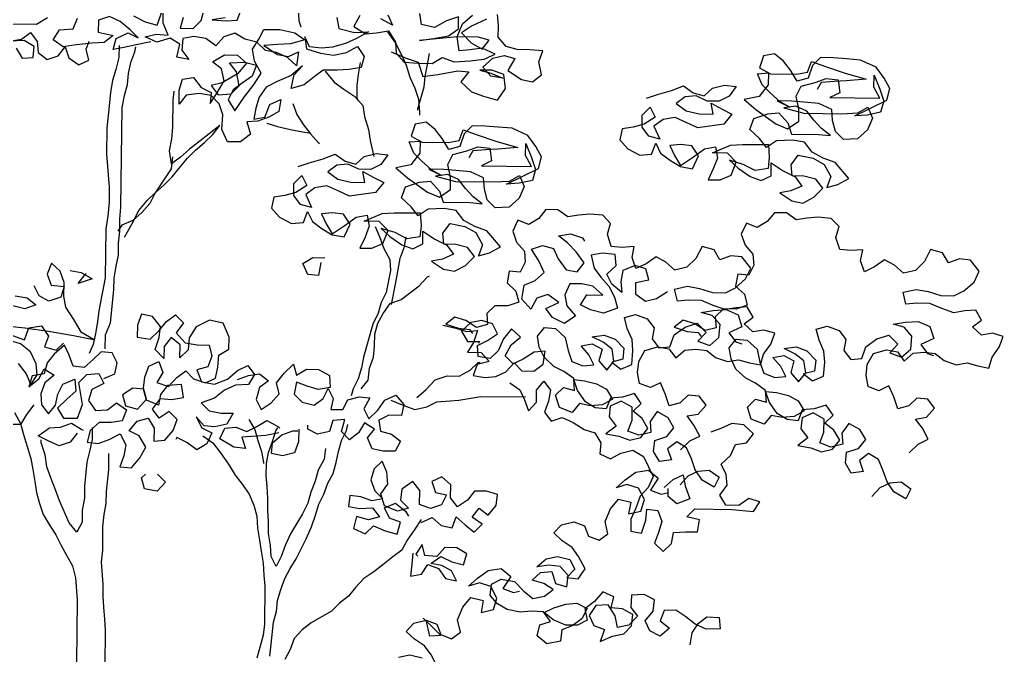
# Model space of a CAD drawing. Header units: millimetres. Extents: x 233857 to 235003, y 252930 to 253232.
# Drawn here: x 234419 to 234439.31, y 253014.51 to 253027.63 of the extents above; entities that cross this region are included whole.
import ezdxf

# ---------------------------------------------------------------- set-up
doc = ezdxf.new("R2010")
doc.units = ezdxf.units.MM
doc.layers.add('1DIVERS', color=7, linetype='CONTINUOUS')

msp = doc.modelspace()

# ---------------------------------------------------------------- linework, layer by layer
at = {"layer": '1DIVERS', "color": 104}
for points in [[(234423.242, 253027.663), (234422.973, 253027.626), (234423.261, 253027.601), (234423.488, 253027.619), (234423.659, 253028.07)], [(234424.748, 253027.871), (234424.765, 253027.603), (234424.805, 253027.479)], [(234419.576, 253027.668), (234419.347, 253027.527), (234418.833, 253027.534)], [(234421.711, 253027.168), (234421.402, 253027.11), (234421.154, 253027.051), (234420.927, 253027.013), (234420.991, 253027.239), (234421.24, 253027.359), (234421.445, 253027.254), (234421.282, 253027.42), (234421.078, 253027.588), (234420.853, 253027.693), (234420.625, 253027.614), (234420.622, 253027.367), (234420.93, 253027.301), (234420.743, 253027.159), (234420.496, 253027.142), (234420.166, 253027.105), (234419.898, 253027.067), (234419.694, 253027.214), (234419.82, 253027.418), (234420.108, 253027.435), (234420.193, 253027.661)], [(234421.347, 253027.708), (234421.593, 253027.581), (234421.839, 253027.516), (234421.946, 253027.824)], [(234425.548, 253027.675), (234425.587, 253027.448), (234425.915, 253027.362), (234426.204, 253027.379), (234425.955, 253027.238), (234425.727, 253027.138), (234425.458, 253027.059), (234425.232, 253027.041), (234424.985, 253027.065), (234424.884, 253027.272), (234424.922, 253027.024), (234425.21, 253026.938), (234425.477, 253026.894), (234425.745, 253026.952), (234425.973, 253027.073), (234426.115, 253026.865), (234426.05, 253026.639), (234425.803, 253026.601), (234425.555, 253026.584), (234425.267, 253026.587), (234425.08, 253026.446), (234424.872, 253026.283), (234424.603, 253026.204), (234424.669, 253026.492), (234424.836, 253026.675), (234424.606, 253026.472), (234424.317, 253026.352), (234424.089, 253026.232), (234423.942, 253026.027), (234423.877, 253025.802), (234423.833, 253025.576), (234424.06, 253025.614), (234424.166, 253025.88), (234424.394, 253025.981), (234424.35, 253025.734), (234424.143, 253025.613), (234423.915, 253025.534), (234423.688, 253025.516), (234423.767, 253025.268), (234423.559, 253025.106), (234423.292, 253025.109), (234423.171, 253025.358), (234423.196, 253025.666), (234423.116, 253025.894), (234422.954, 253026.061), (234422.707, 253026.105), (234422.439, 253026.067), (234422.292, 253025.884), (234422.296, 253026.172), (234422.361, 253026.398), (234422.588, 253026.436), (234422.75, 253026.228), (234422.954, 253026.122), (234422.931, 253025.896), (234423.078, 253026.121), (234423.225, 253026.366), (234423.167, 253026.614), (234422.983, 253026.76), (234423.232, 253026.901), (234423.5, 253026.898), (234423.683, 253026.731), (234423.495, 253026.507), (234423.184, 253026.325), (234422.956, 253026.266), (234423.098, 253026.079), (234423.366, 253026.097), (234423.533, 253026.259), (234423.475, 253026.548), (234423.333, 253026.735), (234423.642, 253026.752), (234423.888, 253026.687), (234423.803, 253026.462), (234423.595, 253026.32), (234423.408, 253026.178), (234423.303, 253025.974), (234423.444, 253025.745), (234423.633, 253026.031), (234423.842, 253026.296), (234423.989, 253026.521), (234423.848, 253026.77), (234423.81, 253027.018), (234423.936, 253027.222), (234424.042, 253027.427), (234424.371, 253027.423), (234424.679, 253027.357), (234424.884, 253027.21), (234424.594, 253027.131), (234424.326, 253027.114), (234424.038, 253027.097), (234424.324, 253026.908), (234424.55, 253026.864), (234424.757, 253026.965), (234424.712, 253026.677), (234424.529, 253026.844), (234424.304, 253026.95), (234424.078, 253026.994), (234423.894, 253027.161), (234423.648, 253027.226), (234423.444, 253027.352), (234423.216, 253027.272), (234423.049, 253027.089), (234422.845, 253027.236), (234422.598, 253027.28), (234422.371, 253027.242), (234422.348, 253026.995), (234422.489, 253026.808), (234422.243, 253026.852), (234422.308, 253027.119), (234422.104, 253027.245), (234421.835, 253027.166), (234421.589, 253027.272), (234421.816, 253027.331), (234422.063, 253027.307), (234421.963, 253027.556), (234421.966, 253027.803)], [(234422.377, 253027.674), (234422.312, 253027.449), (234422.58, 253027.445), (234422.747, 253027.608), (234422.811, 253027.834)], [(234426.023, 253027.711), (234425.896, 253027.486), (234426.141, 253027.338), (234426.368, 253027.356), (234426.616, 253027.394), (234426.757, 253027.166), (234426.775, 253026.939), (234426.937, 253026.752), (234427.225, 253026.727), (234427.514, 253026.724), (234427.721, 253026.845), (234427.967, 253026.759), (234428.297, 253026.776), (234428.586, 253026.813), (234428.813, 253026.913), (234428.547, 253027.04), (234428.3, 253027.002), (234428.073, 253026.984), (234428.035, 253027.273), (234428.142, 253027.54), (234428.35, 253027.722)], [(234426.599, 253027.724), (234426.7, 253027.517), (234426.454, 253027.643)], [(234426.672, 253026.961), (234426.979, 253026.834), (234427.226, 253026.748), (234427.325, 253026.458), (234427.634, 253026.496), (234428.047, 253026.573), (234428.273, 253026.549), (234428.106, 253026.346), (234428.33, 253026.137), (234428.576, 253026.051), (234428.863, 253025.965), (234429.031, 253026.21), (234428.994, 253026.499), (234428.748, 253026.585), (234428.5, 253026.588), (234428.726, 253026.523), (234428.972, 253026.417), (234428.725, 253026.461), (234428.563, 253026.649), (234428.771, 253026.832), (234428.999, 253026.89), (234429.224, 253026.826), (234429.077, 253026.581), (234429.363, 253026.392), (234429.589, 253026.347), (234429.776, 253026.489), (234429.718, 253026.758), (234429.803, 253026.983), (234429.535, 253027.007), (234429.268, 253027.011), (234429.042, 253027.075), (234428.88, 253027.263), (234428.883, 253027.51), (234428.865, 253027.737)], [(234428.637, 253027.636), (234428.327, 253027.496), (234428.119, 253027.355), (234428.322, 253027.146), (234428.547, 253027.02), (234428.694, 253027.203), (234428.468, 253027.268), (234428.035, 253027.273), (234427.252, 253027.201), (234427.541, 253027.238), (234427.85, 253027.296), (234428.058, 253027.438), (234428.061, 253027.685), (234427.813, 253027.606), (234427.564, 253027.465), (234427.297, 253027.53), (234427.259, 253027.757)], [(234418.929, 253027.038), (234419.05, 253026.831), (234419.277, 253026.848), (234419.301, 253027.075), (234419.096, 253027.201), (234418.787, 253027.184), (234419.035, 253027.222), (234419.222, 253027.364), (234419.364, 253027.177), (234419.381, 253026.95), (234419.565, 253026.804), (234419.792, 253026.883), (234419.939, 253027.067), (234420.018, 253026.839), (234420.222, 253026.692), (234420.43, 253026.793), (234420.371, 253027.02), (234420.435, 253027.184)], [(234426.595, 253027.374), (234426.757, 253027.145), (234426.878, 253026.917), (234426.978, 253026.689), (234427.057, 253026.441), (234427.157, 253026.213), (234427.237, 253025.986), (234427.254, 253025.718), (234427.253, 253025.656)], [(234421.051, 253027.094), (234421.048, 253026.847), (234420.983, 253026.6), (234420.919, 253026.375), (234420.874, 253026.128), (234420.85, 253025.84), (234420.803, 253025.387), (234420.796, 253024.852), (234420.85, 253024.172), (234420.846, 253023.863), (234420.822, 253023.575), (234420.777, 253023.308), (234420.764, 253022.299), (234420.632, 253021.621), (234420.609, 253021.394), (234420.564, 253021.148), (234420.52, 253020.922), (234420.436, 253020.738)], [(234420.766, 253020.836), (234420.77, 253021.125), (234420.876, 253021.37), (234420.946, 253022.049), (234420.95, 253022.296), (234420.994, 253022.543), (234421.038, 253022.769), (234421.041, 253023.016), (234421.065, 253023.263), (234421.068, 253023.51), (234421.092, 253023.757), (234421.118, 253025.816), (234421.162, 253026.063), (234421.227, 253026.288), (234421.25, 253026.515), (234421.294, 253026.741), (234421.379, 253026.966), (234421.401, 253027.069)], [(234427.454, 253026.931), (234427.41, 253026.705), (234427.366, 253026.458), (234427.343, 253026.232), (234427.213, 253025.78), (234427.213, 253025.76)], [(234431.938, 253026.006), (234432.166, 253026.086), (234432.455, 253026.164), (234432.703, 253026.264), (234432.907, 253026.117), (234433.133, 253026.053), (234433.3, 253026.215), (234433.548, 253026.274), (234433.795, 253026.25), (234433.648, 253026.046), (234433.441, 253025.946), (234433.194, 253025.949), (234432.968, 253026.055), (234432.742, 253026.037), (234432.554, 253025.895), (234432.759, 253025.749), (234433.025, 253025.683), (234433.314, 253025.68), (234433.275, 253025.907), (234433.5, 253025.78), (234433.705, 253025.675), (234433.538, 253025.471), (234433.001, 253025.395), (234432.776, 253025.501), (234432.53, 253025.607), (234432.283, 253025.569), (234432.095, 253025.427), (234432.216, 253025.158), (234431.99, 253025.223), (234431.848, 253025.41), (234431.851, 253025.657), (234432.018, 253025.82), (234432.118, 253025.613), (234431.89, 253025.471), (234431.663, 253025.412), (234431.436, 253025.374), (234431.392, 253025.148), (234431.554, 253024.961), (234431.8, 253024.834), (234432.047, 253024.851), (234432.132, 253025.077), (234432.233, 253024.87), (234432.437, 253024.723), (234432.641, 253024.597), (234432.888, 253024.552), (234433.015, 253024.819), (234432.873, 253025.026), (234432.647, 253025.05), (234432.42, 253025.032), (234432.52, 253024.825), (234432.641, 253024.617), (234432.911, 253024.799), (234433.14, 253024.961), (234433.367, 253025), (234433.405, 253024.772), (234433.32, 253024.547), (234433.214, 253024.322), (234433.461, 253024.319), (234433.689, 253024.419), (234433.795, 253024.685), (234433.612, 253024.873), (234433.304, 253024.877), (234433.676, 253025.037), (234433.924, 253025.054), (234434.459, 253025.048), (234434.476, 253024.78), (234434.453, 253024.553), (234434.185, 253024.516), (234433.939, 253024.642), (234433.652, 253024.728), (234433.835, 253024.561), (234434.08, 253024.393), (234434.306, 253024.308), (234434.513, 253024.408), (234434.516, 253024.676), (234434.761, 253024.508), (234435.007, 253024.382), (234435.149, 253024.194), (234434.921, 253024.094), (234434.694, 253024.056), (234434.939, 253023.888), (234435.165, 253023.844), (234435.393, 253023.965), (234435.58, 253024.148), (234435.439, 253024.335), (234435.192, 253024.4), (234434.945, 253024.403), (234434.927, 253024.63), (234435.074, 253024.834), (234435.382, 253024.768), (234435.607, 253024.642), (234435.748, 253024.393), (234435.663, 253024.167), (234435.89, 253024.226), (234436.118, 253024.347), (234435.834, 253024.68), (234435.588, 253024.766), (234435.363, 253024.892), (234435.201, 253025.1), (234434.955, 253025.144), (234434.625, 253025.128), (234434.417, 253024.986), (234434.275, 253025.173), (234434.072, 253025.361), (234434.157, 253025.587), (234434.447, 253025.686), (234434.673, 253025.704), (234434.856, 253025.496), (234434.936, 253025.268), (234435.492, 253025.261), (234435.738, 253025.237), (234435.555, 253025.384), (234435.392, 253025.551), (234435.25, 253025.738), (234435.025, 253025.844), (234434.778, 253025.806), (234435.188, 253025.697), (234435.971, 253025.687), (234436.3, 253025.704), (234436.508, 253025.825), (234436.608, 253025.597), (234436.502, 253025.351), (234436.294, 253025.169), (234436.005, 253025.152), (234435.842, 253025.318), (234435.783, 253025.546), (234435.766, 253025.772), (234435.5, 253025.899), (234435.191, 253025.924), (234434.944, 253025.948), (234434.635, 253025.951), (234434.901, 253025.825), (234434.697, 253025.93), (234434.493, 253026.118), (234434.331, 253026.285), (234434.23, 253026.513), (234434.457, 253026.53), (234434.454, 253026.283), (234434.266, 253026.039), (234433.956, 253025.981), (234434.2, 253025.772), (234434.609, 253025.478), (234434.854, 253025.372), (234435.083, 253025.534), (234435.086, 253025.781), (234435.028, 253026.05), (234435.133, 253026.254), (234435.423, 253026.333), (234435.65, 253026.412), (234435.897, 253026.389), (234435.935, 253026.12), (234435.728, 253026.02), (234436.757, 253026.007), (234436.637, 253026.235), (234436.64, 253026.482), (234436.76, 253026.192), (234436.839, 253025.944), (234436.774, 253025.719), (234436.506, 253025.66), (234436.238, 253025.643), (234436.901, 253025.964), (234436.966, 253026.21), (234436.845, 253026.418), (234436.683, 253026.646), (234436.355, 253026.795), (234436.067, 253026.819), (234435.8, 253026.843), (234435.532, 253026.846), (234435.365, 253026.684), (234435.28, 253026.417), (234435.052, 253026.358), (234434.911, 253026.586), (234434.769, 253026.774), (234434.586, 253026.92), (234434.359, 253026.882), (234434.273, 253026.636), (234434.498, 253026.509), (234435.034, 253026.503), (234435.261, 253026.541), (234435.346, 253026.766), (234435.633, 253026.66), (234436.022, 253026.531), (234436.474, 253026.402), (234436.062, 253026.366), (234435.814, 253026.349), (234435.546, 253026.331), (234435.462, 253026.188)], [(234426.031, 253026.743), (234425.987, 253026.496), (234425.963, 253026.27), (234425.96, 253026.023), (234425.98, 253025.961)], [(234425.308, 253026.566), (234425.49, 253026.337), (234425.694, 253026.191), (234425.919, 253026.044), (234426.082, 253025.856), (234426.12, 253025.629), (234426.199, 253025.361), (234426.237, 253025.133), (234426.315, 253024.803)], [(234421.166, 253023.138), (234421.314, 253023.404), (234421.461, 253023.69), (234421.629, 253023.894), (234421.796, 253024.057), (234421.983, 253024.219), (234422.15, 253024.382), (234422.296, 253024.565), (234422.464, 253024.769), (234422.63, 253024.932), (234422.818, 253025.094), (234422.985, 253025.257), (234423.131, 253025.44), (234422.507, 253024.954), (234422.32, 253024.792), (234422.133, 253024.65), (234422.095, 253024.918), (234422.139, 253025.165), (234422.163, 253025.411), (234422.17, 253025.967), (234422.193, 253026.153)], [(234424.64, 253025.895), (234424.72, 253025.668), (234424.861, 253025.46), (234425.003, 253025.273), (234425.166, 253025.085), (234425.186, 253025.064)], [(234424.1, 253025.49), (234424.326, 253025.425), (234424.592, 253025.36), (234424.839, 253025.316), (234424.983, 253025.293)], [(234424.748, 253024.596), (234424.975, 253024.676), (234425.264, 253024.754), (234425.513, 253024.854), (234425.717, 253024.708), (234425.943, 253024.643), (234426.109, 253024.806), (234426.357, 253024.864), (234426.604, 253024.841), (234426.457, 253024.636), (234426.25, 253024.536), (234426.003, 253024.539), (234425.778, 253024.645), (234425.551, 253024.627), (234425.364, 253024.485), (234425.568, 253024.339), (234425.835, 253024.274), (234426.123, 253024.27), (234426.085, 253024.497), (234426.31, 253024.371), (234426.515, 253024.265), (234426.347, 253024.061), (234425.811, 253023.986), (234425.586, 253024.091), (234425.34, 253024.197), (234425.092, 253024.159), (234424.905, 253024.018), (234425.025, 253023.748), (234424.799, 253023.813), (234424.658, 253024), (234424.661, 253024.247), (234424.828, 253024.41), (234424.928, 253024.203), (234424.7, 253024.061), (234424.472, 253024.002), (234424.245, 253023.964), (234424.201, 253023.738), (234424.364, 253023.551), (234424.609, 253023.424), (234424.857, 253023.442), (234424.942, 253023.667), (234425.042, 253023.46), (234425.246, 253023.313), (234425.451, 253023.187), (234425.697, 253023.143), (234425.824, 253023.409), (234425.683, 253023.616), (234425.456, 253023.64), (234425.23, 253023.622), (234425.33, 253023.415), (234425.451, 253023.207), (234425.721, 253023.389), (234425.949, 253023.551), (234426.177, 253023.59), (234426.215, 253023.363), (234426.13, 253023.137), (234426.024, 253022.912), (234426.271, 253022.909), (234426.499, 253023.009), (234426.605, 253023.275), (234426.422, 253023.463), (234426.113, 253023.467), (234426.486, 253023.627), (234426.733, 253023.644), (234427.269, 253023.638), (234427.286, 253023.37), (234427.262, 253023.143), (234426.994, 253023.106), (234426.749, 253023.232), (234426.461, 253023.318), (234426.645, 253023.151), (234426.89, 253022.983), (234427.115, 253022.898), (234427.322, 253022.998), (234427.326, 253023.266), (234427.571, 253023.098), (234427.816, 253022.972), (234427.958, 253022.785), (234427.73, 253022.684), (234427.503, 253022.646), (234427.748, 253022.478), (234427.974, 253022.434), (234428.202, 253022.555), (234428.39, 253022.738), (234428.248, 253022.925), (234428.002, 253022.99), (234427.755, 253022.993), (234427.737, 253023.22), (234427.884, 253023.424), (234428.192, 253023.358), (234428.417, 253023.232), (234428.558, 253022.983), (234428.473, 253022.757), (234428.7, 253022.816), (234428.928, 253022.937), (234428.644, 253023.27), (234428.398, 253023.356), (234428.173, 253023.482), (234428.011, 253023.69), (234427.764, 253023.734), (234427.434, 253023.718), (234427.227, 253023.576), (234427.085, 253023.764), (234426.881, 253023.951), (234426.967, 253024.177), (234427.256, 253024.276), (234427.483, 253024.294), (234427.666, 253024.086), (234427.745, 253023.858), (234428.301, 253023.851), (234428.548, 253023.827), (234428.364, 253023.974), (234428.202, 253024.141), (234428.06, 253024.328), (234427.835, 253024.434), (234427.587, 253024.396), (234427.998, 253024.287), (234428.78, 253024.278), (234429.11, 253024.294), (234429.317, 253024.415), (234429.418, 253024.187), (234429.311, 253023.941), (234429.103, 253023.759), (234428.815, 253023.742), (234428.652, 253023.908), (234428.593, 253024.136), (234428.575, 253024.363), (234428.309, 253024.489), (234428.001, 253024.514), (234427.754, 253024.538), (234427.445, 253024.542), (234427.711, 253024.415), (234427.506, 253024.52), (234427.303, 253024.708), (234427.14, 253024.875), (234427.04, 253025.103), (234427.267, 253025.12), (234427.264, 253024.873), (234427.075, 253024.629), (234426.766, 253024.571), (234427.01, 253024.362), (234427.418, 253024.068), (234427.664, 253023.962), (234427.893, 253024.124), (234427.896, 253024.371), (234427.837, 253024.64), (234427.943, 253024.844), (234428.232, 253024.923), (234428.46, 253025.002), (234428.707, 253024.979), (234428.744, 253024.711), (234428.537, 253024.61), (234429.567, 253024.597), (234429.446, 253024.825), (234429.449, 253025.072), (234429.569, 253024.783), (234429.648, 253024.534), (234429.584, 253024.309), (234429.315, 253024.25), (234429.047, 253024.233), (234429.71, 253024.554), (234429.775, 253024.8), (234429.654, 253025.008), (234429.493, 253025.237), (234429.165, 253025.385), (234428.877, 253025.409), (234428.609, 253025.433), (234428.342, 253025.436), (234428.175, 253025.274), (234428.089, 253025.007), (234427.862, 253024.948), (234427.721, 253025.177), (234427.579, 253025.364), (234427.395, 253025.51), (234427.168, 253025.472), (234427.083, 253025.226), (234427.308, 253025.099), (234427.843, 253025.093), (234428.07, 253025.131), (234428.155, 253025.356), (234428.442, 253025.25), (234428.832, 253025.121), (234429.283, 253024.992), (234428.871, 253024.956), (234428.624, 253024.939), (234428.356, 253024.921), (234428.272, 253024.778)], [(234422.155, 253024.794), (234422.131, 253024.547), (234421.796, 253024.057), (234421.69, 253023.832), (234421.523, 253023.648), (234421.335, 253023.486), (234421.108, 253023.386), (234421.024, 253023.263)], [(234432.644, 253018.75), (234432.832, 253018.933), (234433.039, 253019.034), (234432.918, 253019.262), (234432.777, 253019.449), (234433.004, 253019.487), (234433.171, 253019.671), (234433.029, 253019.858), (234432.803, 253019.881), (234432.636, 253019.719), (234432.408, 253019.66), (234432.329, 253019.908), (234432.229, 253020.136), (234432.022, 253020.035), (234431.796, 253020.12), (234431.758, 253020.347), (234431.782, 253020.574), (234431.908, 253020.799), (234432.177, 253020.878), (234432.403, 253020.834), (234432.544, 253020.646), (234432.732, 253020.809), (234432.959, 253020.827), (234433.185, 253020.803), (234433.368, 253020.657), (234433.614, 253020.571), (234433.842, 253020.61), (234434.067, 253020.545), (234434.293, 253020.501), (234434.358, 253020.727), (234434.505, 253020.931), (234434.59, 253021.156), (234434.364, 253021.221), (234434.137, 253021.182), (234433.954, 253021.35), (234434.141, 253021.491), (234434.02, 253021.699), (234433.793, 253021.681), (234433.566, 253021.643), (234433.32, 253021.728), (234433.074, 253021.834), (234432.807, 253021.838), (234432.58, 253021.82), (234432.521, 253022.068), (234432.79, 253022.126), (234433.036, 253022.082), (234433.303, 253021.996), (234433.571, 253021.993), (234433.778, 253022.093), (234433.986, 253022.276), (234434.092, 253022.501), (234433.909, 253022.73), (234433.683, 253022.753), (234433.456, 253022.674), (234433.335, 253022.881), (234433.088, 253022.946), (234432.962, 253022.701), (234432.774, 253022.518), (234432.526, 253022.459), (234432.343, 253022.626), (234432.138, 253022.732), (234431.931, 253022.59), (234431.723, 253022.49), (234431.644, 253022.717), (234431.688, 253022.943), (234431.441, 253022.926), (234431.214, 253022.949), (234431.135, 253023.198), (234431.2, 253023.423), (234431.037, 253023.59), (234430.77, 253023.614), (234430.543, 253023.596), (234430.316, 253023.558), (234430.112, 253023.705), (234429.865, 253023.708), (234429.718, 253023.524), (234429.511, 253023.403), (234429.285, 253023.489), (234429.179, 253023.263), (234429.259, 253023.036), (234429.421, 253022.848), (234429.439, 253022.622), (234429.333, 253022.417), (234429.107, 253022.44), (234429.063, 253022.194), (234429.246, 253022.027), (234429.305, 253021.8), (234429.077, 253021.72), (234428.81, 253021.723), (234428.643, 253021.561), (234428.661, 253021.334), (234428.433, 253021.275), (234428.209, 253021.422), (234427.983, 253021.487), (234427.796, 253021.345), (234428.062, 253021.259), (234428.289, 253021.236), (234428.349, 253021.153)], [(234437.361, 253018.687), (234437.549, 253018.87), (234437.756, 253018.97), (234437.635, 253019.198), (234437.494, 253019.385), (234437.721, 253019.424), (234437.888, 253019.607), (234437.746, 253019.794), (234437.52, 253019.817), (234437.353, 253019.655), (234437.126, 253019.596), (234437.046, 253019.844), (234436.946, 253020.072), (234436.739, 253019.971), (234436.514, 253020.057), (234436.475, 253020.284), (234436.499, 253020.51), (234436.625, 253020.735), (234436.894, 253020.814), (234437.12, 253020.77), (234437.262, 253020.583), (234437.449, 253020.745), (234437.676, 253020.763), (234437.902, 253020.739), (234438.086, 253020.593), (234438.332, 253020.507), (234438.559, 253020.546), (234438.784, 253020.481), (234439.01, 253020.437), (234439.075, 253020.663), (234439.222, 253020.867), (234439.307, 253021.092), (234439.081, 253021.157), (234438.854, 253021.119), (234438.671, 253021.286), (234438.858, 253021.427), (234438.737, 253021.635), (234438.51, 253021.617), (234438.283, 253021.579), (234438.037, 253021.664), (234437.791, 253021.77), (234437.524, 253021.774), (234437.297, 253021.756), (234437.238, 253022.004), (234437.507, 253022.062), (234437.753, 253022.018), (234438.02, 253021.932), (234438.288, 253021.929), (234438.495, 253022.029), (234438.703, 253022.212), (234438.809, 253022.437), (234438.627, 253022.666), (234438.4, 253022.69), (234438.173, 253022.61), (234438.052, 253022.818), (234437.805, 253022.882), (234437.679, 253022.637), (234437.491, 253022.454), (234437.243, 253022.395), (234437.06, 253022.562), (234436.855, 253022.668), (234436.648, 253022.526), (234436.44, 253022.426), (234436.361, 253022.654), (234436.405, 253022.88), (234436.158, 253022.862), (234435.931, 253022.885), (234435.852, 253023.134), (234435.917, 253023.359), (234435.754, 253023.526), (234435.487, 253023.55), (234435.26, 253023.532), (234435.033, 253023.494), (234434.829, 253023.641), (234434.582, 253023.644), (234434.435, 253023.46), (234434.228, 253023.34), (234434.002, 253023.425), (234433.896, 253023.2), (234433.976, 253022.972), (234434.138, 253022.785), (234434.156, 253022.558), (234434.05, 253022.353), (234433.824, 253022.377), (234433.78, 253022.13), (234433.963, 253021.963), (234434.022, 253021.736), (234433.795, 253021.656), (234433.527, 253021.66), (234433.36, 253021.497), (234433.378, 253021.27), (234433.15, 253021.211), (234432.926, 253021.358), (234432.7, 253021.423), (234432.513, 253021.281), (234432.78, 253021.195), (234433.006, 253021.172), (234433.067, 253021.089)], [(234426.338, 253023.361), (234426.438, 253023.133), (234426.518, 253022.906), (234426.639, 253022.678), (234426.656, 253022.451), (234426.568, 253021.999), (234426.463, 253021.794), (234426.398, 253021.568), (234426.292, 253021.343), (234426.098, 253020.666), (234426.054, 253020.44), (234425.99, 253020.214), (234425.884, 253020.01), (234425.841, 253019.866)], [(234432.376, 253022.008), (234432.148, 253021.867), (234431.921, 253021.808), (234431.717, 253021.954), (234431.72, 253022.202), (234431.988, 253022.26), (234431.929, 253022.487), (234431.704, 253022.552), (234431.455, 253022.452), (234431.411, 253022.226), (234431.429, 253021.999), (234431.225, 253022.167), (234431.125, 253022.374), (234431.312, 253022.557), (234431.295, 253022.784), (234431.027, 253022.808), (234430.8, 253022.769), (234430.858, 253022.501), (234431, 253022.314), (234431.163, 253022.126), (234431.283, 253021.898), (234431.342, 253021.671), (234431.053, 253021.572), (234430.786, 253021.637), (234430.581, 253021.742), (234430.707, 253021.947), (234431.037, 253021.942), (234430.833, 253022.13), (234430.607, 253022.174), (234430.36, 253022.178), (234430.254, 253021.952), (234430.293, 253021.725), (234430.475, 253021.517), (234430.247, 253021.355), (234430.001, 253021.482), (234429.859, 253021.669), (234430.129, 253021.789), (234429.904, 253021.957), (234429.677, 253021.877), (234429.55, 253021.652), (234429.368, 253021.861), (234429.412, 253022.148), (234429.64, 253022.248), (234429.828, 253022.411), (234429.727, 253022.639), (234429.566, 253022.888), (234429.793, 253022.967), (234430.019, 253022.903), (234430.12, 253022.695), (234430.281, 253022.467), (234430.507, 253022.423), (234430.654, 253022.606), (234430.492, 253022.835), (234430.309, 253023.023), (234430.125, 253023.169), (234430.373, 253023.207), (234430.619, 253023.122), (234430.66, 253023.059)], [(234426.974, 253023.147), (234426.93, 253022.921), (234426.845, 253022.696), (234426.756, 253022.202), (234426.668, 253021.75)], [(234417.704, 253021.369), (234418.24, 253021.363), (234418.651, 253021.316), (234419.104, 253021.269), (234419.597, 253021.201), (234420.111, 253021.112), (234420.522, 253021.025), (234420.276, 253021.172), (234420.115, 253021.442), (234419.953, 253021.691), (234419.915, 253021.918), (234419.919, 253022.206), (234419.839, 253022.434), (234419.656, 253022.601), (234419.571, 253022.376), (234419.65, 253022.148), (234419.918, 253022.124), (234419.853, 253021.898), (234419.605, 253021.819), (234419.4, 253021.925), (234419.3, 253022.132)], [(234425.217, 253022.613), (234425.172, 253022.346), (234424.946, 253022.369), (234424.846, 253022.597), (234425.053, 253022.718), (234425.3, 253022.715)], [(234420.045, 253022.452), (234420.271, 253022.408), (234420.496, 253022.281), (234420.207, 253022.182), (234420.353, 253022.366), (234420.374, 253022.386)], [(234426.049, 253020.008), (234426.195, 253020.191), (234426.219, 253020.438), (234426.304, 253020.663), (234426.328, 253020.89), (234426.331, 253021.137), (234426.396, 253021.363), (234426.501, 253021.567), (234426.648, 253021.771), (234426.875, 253021.851), (234427.25, 253022.134), (234427.417, 253022.318), (234427.458, 253022.338)], [(234418.906, 253021.931), (234419.153, 253021.886), (234419.336, 253021.74), (234419.109, 253021.661), (234418.862, 253021.725)], [(234432.635, 253018.03), (234432.802, 253018.213), (234433.009, 253018.313), (234433.236, 253018.331), (234433.44, 253018.184), (234433.335, 253017.98), (234433.089, 253018.127), (234432.948, 253018.335), (234432.868, 253018.562), (234432.768, 253018.79), (234432.564, 253018.916), (234432.377, 253018.774), (234432.456, 253018.547), (234432.209, 253018.509), (234432.088, 253018.716), (234432.111, 253018.943), (234432.359, 253019.022), (234432.506, 253019.205), (234432.385, 253019.413), (234432.16, 253019.539), (234432.013, 253019.335), (234432.031, 253019.108), (234431.783, 253019.05), (234431.557, 253019.135), (234431.643, 253019.36), (234431.646, 253019.628), (234431.421, 253019.754), (234431.193, 253019.654), (234431.17, 253019.428), (234431.312, 253019.241), (234431.104, 253019.079), (234431.371, 253019.034), (234431.596, 253018.949), (234431.824, 253019.008), (234431.97, 253019.191), (234431.849, 253019.399), (234431.666, 253019.545), (234431.832, 253019.708), (234431.691, 253019.916), (234431.443, 253019.837), (234431.195, 253019.819), (234431.11, 253019.594), (234430.884, 253019.617), (234430.68, 253019.743), (234430.518, 253019.972), (234430.438, 253020.199), (234430.664, 253020.176), (234430.911, 253020.111), (234431.115, 253020.005), (234431.236, 253019.798), (234431.029, 253019.677), (234430.781, 253019.66), (234430.555, 253019.704), (234430.409, 253019.52), (234430.143, 253019.626), (234430.063, 253019.875), (234430.23, 253020.037), (234430.456, 253019.973), (234430.438, 253020.22), (234430.234, 253020.367), (234430.03, 253020.472), (234429.826, 253020.66), (234429.726, 253020.867), (234429.687, 253021.094), (234429.834, 253021.278), (234430.06, 253021.255), (234430.264, 253021.067), (234430.322, 253020.798), (234430.402, 253020.571), (234430.627, 253020.485), (234430.854, 253020.503), (234430.753, 253020.71), (234430.591, 253020.898), (234430.818, 253020.936), (234431.023, 253020.83), (234430.958, 253020.584), (234431.12, 253020.397), (234431.267, 253020.58), (234431.229, 253020.828), (234431.045, 253020.974), (234430.82, 253021.08), (234431.068, 253021.118), (234431.293, 253021.033), (234431.476, 253020.845), (234431.453, 253020.619), (234431.225, 253020.56), (234431.409, 253020.414), (234431.637, 253020.514), (234431.661, 253020.802), (234431.643, 253021.029), (234431.543, 253021.256), (234431.484, 253021.484), (234431.711, 253021.543), (234431.957, 253021.457), (234432.099, 253021.27), (234432.055, 253021.044), (234432.197, 253020.857), (234432.424, 253020.875), (234432.509, 253021.121), (234432.738, 253021.283), (234432.986, 253021.362), (234433.169, 253021.174), (234433.002, 253020.991), (234433.248, 253020.905), (234433.435, 253021.068), (234433.459, 253021.335), (234433.297, 253021.523), (234433.071, 253021.587), (234433.319, 253021.625), (234433.587, 253021.643), (234433.833, 253021.536), (234433.912, 253021.288), (234433.643, 253021.168), (234433.784, 253020.981), (234433.907, 253020.938)], [(234420.738, 253020.219), (234420.966, 253020.319), (234421.01, 253020.545), (234420.91, 253020.752), (234420.683, 253020.776), (234420.516, 253020.613), (234420.329, 253020.451), (234420.103, 253020.474), (234420.023, 253020.702), (234419.923, 253020.909), (234419.715, 253020.726), (234419.568, 253020.543), (234419.504, 253020.317), (234419.256, 253020.279), (234419.191, 253020.053), (234419.399, 253020.215), (234419.505, 253020.42), (234419.709, 253020.294), (234419.522, 253020.131), (234419.437, 253019.906), (234419.454, 253019.679), (234419.596, 253019.492), (234419.743, 253019.675), (234419.787, 253019.901), (234419.892, 253020.106), (234420.141, 253020.206), (234420.158, 253019.958), (234419.971, 253019.796), (234419.783, 253019.613), (234419.904, 253019.406), (234420.192, 253019.402), (234420.299, 253019.689), (234420.222, 253020.143), (234420.389, 253020.306), (234420.636, 253020.323), (234420.737, 253020.116), (234420.488, 253019.995), (234420.423, 253019.77), (234420.565, 253019.562), (234420.812, 253019.579), (234420.999, 253019.721), (234421.204, 253019.575), (234421.118, 253019.349), (234420.891, 253019.311), (234420.644, 253019.314), (234420.457, 253019.151), (234420.392, 253018.905), (234420.618, 253018.882), (234420.846, 253018.961), (234421.074, 253019.082), (234421.194, 253018.854), (234421.15, 253018.628), (234421.065, 253018.402), (234421.312, 253018.379), (234421.479, 253018.582), (234421.606, 253018.807), (234421.465, 253019.036), (234421.26, 253019.141), (234421.427, 253019.345), (234421.655, 253019.404), (234421.775, 253019.197), (234421.772, 253018.929), (234421.999, 253018.947), (234422.166, 253019.15), (234422.251, 253019.376), (234422.089, 253019.543), (234421.881, 253019.401), (234421.739, 253019.588), (234421.907, 253019.813), (234422.133, 253019.789), (234422.381, 253019.827), (234422.343, 253020.096), (234422.054, 253020.079), (234421.908, 253019.895), (234421.864, 253019.669), (234421.618, 253019.775), (234421.559, 253020.003), (234421.333, 253020.026), (234421.125, 253019.884), (234421.184, 253019.657), (234421.43, 253019.592), (234421.618, 253019.796), (234421.559, 253020.023), (234421.583, 253020.249), (234421.668, 253020.475), (234421.875, 253020.575), (234421.955, 253020.348), (234421.829, 253020.143), (234422.075, 253020.058), (234422.242, 253020.241), (234422.429, 253020.383), (234422.592, 253020.216), (234422.838, 253020.131), (234423.045, 253020.231), (234423.089, 253020.457), (234423.113, 253020.704), (234423.32, 253020.825), (234423.323, 253021.072), (234423.203, 253021.362), (234422.916, 253021.427), (234422.646, 253021.286), (234422.499, 253021.062), (234422.476, 253020.815), (234422.309, 253020.652), (234422.312, 253020.92), (234422.129, 253021.066), (234421.982, 253020.883), (234421.979, 253020.636), (234421.796, 253020.823), (234421.881, 253021.069), (234421.905, 253021.296), (234421.743, 253021.504), (234421.517, 253021.548), (234421.432, 253021.322), (234421.428, 253021.075), (234421.696, 253021.031), (234421.883, 253021.214), (234422.03, 253021.397), (234422.217, 253021.539), (234422.38, 253021.372), (234422.233, 253021.168), (234422.416, 253020.96), (234422.662, 253020.915), (234422.909, 253020.912), (234422.968, 253020.685), (234422.883, 253020.46), (234422.656, 253020.401), (234422.756, 253020.152), (234423.023, 253020.108), (234423.292, 253020.207), (234423.5, 253020.39), (234423.707, 253020.49), (234423.849, 253020.303), (234423.723, 253020.099), (234423.455, 253020.082), (234423.227, 253019.981), (234423.019, 253019.819), (234422.75, 253019.72), (234422.913, 253019.553), (234423.159, 253019.509), (234423.406, 253019.506), (234423.28, 253019.281), (234423.032, 253019.222), (234422.806, 253019.245), (234422.643, 253019.433), (234422.764, 253019.205), (234422.969, 253019.099), (234422.863, 253018.874), (234422.655, 253018.753), (234422.451, 253018.9), (234422.247, 253019.005), (234422.226, 253018.964)], [(234427.734, 253021.325), (234428.001, 253021.26), (234428.226, 253021.195), (234428.453, 253021.213), (234428.368, 253020.967), (234428.242, 253020.763), (234428.53, 253020.759), (234428.692, 253020.572), (234428.444, 253020.513), (234428.359, 253020.287), (234428.606, 253020.243), (234428.832, 253020.261), (234429.04, 253020.361), (234429.207, 253020.544), (234429.369, 253020.378), (234429.617, 253020.375), (234429.804, 253020.516), (234429.848, 253020.784), (234429.621, 253020.766), (234429.393, 253020.624), (234429.186, 253020.524), (234429.023, 253020.691), (234429.15, 253020.916), (234429.337, 253021.078), (234429.154, 253021.245), (234428.986, 253021.042), (234428.88, 253020.796), (234428.714, 253020.633), (234428.467, 253020.677), (234428.449, 253020.904), (234428.656, 253021.005), (234428.864, 253021.146), (234428.764, 253021.353), (234428.538, 253021.418), (234428.311, 253021.38), (234428.123, 253021.197), (234428.244, 253020.989), (234428.492, 253020.986), (234428.47, 253020.945)], [(234436.595, 253017.788), (234436.762, 253017.971), (234436.969, 253018.071), (234437.196, 253018.089), (234437.4, 253017.942), (234437.294, 253017.738), (234437.049, 253017.885), (234436.908, 253018.093), (234436.828, 253018.32), (234436.728, 253018.548), (234436.524, 253018.674), (234436.336, 253018.532), (234436.416, 253018.305), (234436.168, 253018.267), (234436.047, 253018.474), (234436.071, 253018.701), (234436.319, 253018.78), (234436.466, 253018.963), (234436.345, 253019.171), (234436.12, 253019.297), (234435.973, 253019.093), (234435.991, 253018.866), (234435.743, 253018.808), (234435.517, 253018.893), (234435.602, 253019.118), (234435.606, 253019.386), (234435.381, 253019.512), (234435.153, 253019.412), (234435.13, 253019.186), (234435.271, 253018.999), (234435.063, 253018.837), (234435.331, 253018.792), (234435.556, 253018.707), (234435.783, 253018.766), (234435.93, 253018.949), (234435.809, 253019.157), (234435.625, 253019.303), (234435.792, 253019.466), (234435.651, 253019.674), (234435.403, 253019.595), (234435.155, 253019.577), (234435.07, 253019.352), (234434.844, 253019.375), (234434.639, 253019.501), (234434.477, 253019.73), (234434.398, 253019.957), (234434.624, 253019.934), (234434.871, 253019.869), (234435.075, 253019.763), (234435.196, 253019.556), (234434.989, 253019.435), (234434.741, 253019.418), (234434.515, 253019.462), (234434.369, 253019.278), (234434.102, 253019.384), (234434.023, 253019.633), (234434.19, 253019.795), (234434.416, 253019.731), (234434.398, 253019.978), (234434.194, 253020.125), (234433.989, 253020.23), (234433.786, 253020.418), (234433.686, 253020.625), (234433.647, 253020.852), (234433.794, 253021.036), (234434.02, 253021.013), (234434.224, 253020.825), (234434.282, 253020.556), (234434.361, 253020.329), (234434.587, 253020.243), (234434.814, 253020.261), (234434.713, 253020.468), (234434.551, 253020.656), (234434.778, 253020.694), (234434.983, 253020.588), (234434.918, 253020.342), (234435.08, 253020.155), (234435.227, 253020.338), (234435.188, 253020.586), (234435.005, 253020.732), (234434.78, 253020.838), (234435.027, 253020.876), (234435.253, 253020.791), (234435.436, 253020.603), (234435.412, 253020.377), (234435.185, 253020.318), (234435.369, 253020.172), (234435.596, 253020.272), (234435.621, 253020.56), (234435.603, 253020.787), (234435.503, 253021.014), (234435.444, 253021.242), (234435.671, 253021.301), (234435.917, 253021.215), (234436.059, 253021.028), (234436.015, 253020.802), (234436.157, 253020.615), (234436.384, 253020.633), (234436.469, 253020.879), (234436.698, 253021.04), (234436.946, 253021.12), (234437.129, 253020.932), (234436.962, 253020.749), (234437.208, 253020.663), (234437.395, 253020.826), (234437.419, 253021.093), (234437.257, 253021.281), (234437.031, 253021.345), (234437.279, 253021.383), (234437.547, 253021.4), (234437.792, 253021.294), (234437.872, 253021.046), (234437.602, 253020.926), (234437.744, 253020.739), (234437.867, 253020.696)], [(234418.854, 253021.108), (234419.101, 253021.022), (234419.186, 253021.268), (234419.454, 253021.306), (234419.596, 253021.098), (234419.511, 253020.873), (234419.757, 253020.808), (234419.903, 253020.95)], [(234418.971, 253020.53), (234419.133, 253020.322), (234419.233, 253020.094), (234419.359, 253020.298), (234419.341, 253020.525), (234419.221, 253020.773), (234419.017, 253020.941), (234418.791, 253021.005)], [(234427.2, 253019.828), (234427.387, 253019.991), (234427.575, 253020.194), (234427.823, 253020.274), (234428.071, 253020.27), (234428.299, 253020.391), (234428.465, 253020.554), (234428.507, 253020.553)], [(234423.498, 253020.205), (234423.725, 253020.284), (234423.952, 253020.322), (234424.136, 253020.176), (234423.949, 253020.034), (234423.884, 253019.788), (234423.984, 253019.581), (234424.192, 253019.722), (234424.359, 253019.905), (234424.3, 253020.133), (234424.467, 253020.337), (234424.655, 253020.52), (234424.714, 253020.292), (234424.921, 253020.413), (234425.168, 253020.41), (234425.393, 253020.284), (234425.411, 253020.036), (234425.163, 253019.998), (234424.937, 253020.063), (234424.712, 253020.148), (234424.668, 253019.902), (234424.83, 253019.735), (234425.077, 253019.67), (234425.264, 253019.812), (234425.369, 253020.016), (234425.47, 253019.809), (234425.426, 253019.583), (234425.673, 253019.58), (234425.778, 253019.785), (234426.006, 253019.843), (234426.232, 253019.82), (234426.105, 253019.595), (234426.206, 253019.388), (234426.394, 253019.571), (234426.54, 253019.775), (234426.768, 253019.875), (234426.93, 253019.688), (234426.886, 253019.462), (234426.619, 253019.465), (234426.412, 253019.365), (234426.45, 253019.138), (234426.676, 253019.073), (234426.859, 253018.926), (234426.754, 253018.722), (234426.506, 253018.725), (234426.28, 253018.769), (234426.18, 253018.997), (234426.327, 253019.18), (234426.122, 253019.306), (234425.996, 253019.102), (234425.809, 253018.96), (234425.646, 253019.127), (234425.711, 253019.373), (234425.464, 253019.356), (234425.399, 253019.13), (234425.152, 253019.072), (234424.947, 253019.177), (234424.948, 253019.26)], [(234429.119, 253020.134), (234429.323, 253019.987), (234429.424, 253019.78), (234429.503, 253019.552), (234429.67, 253019.735), (234429.673, 253019.983), (234429.82, 253020.166), (234429.962, 253019.979), (234429.918, 253019.753), (234429.832, 253019.527), (234429.974, 253019.34), (234430.202, 253019.42), (234430.427, 253019.314), (234430.652, 253019.167), (234430.877, 253019.102), (234430.998, 253018.895), (234430.975, 253018.669), (234431.2, 253018.563), (234431.408, 253018.684), (234431.655, 253018.742), (234431.88, 253018.616), (234432.081, 253018.202), (234431.975, 253017.976), (234431.808, 253017.793), (234431.723, 253017.547), (234431.617, 253017.322), (234431.614, 253017.075), (234431.84, 253017.031), (234431.926, 253017.297), (234431.949, 253017.524), (234432.175, 253017.5), (234432.255, 253017.273), (234432.19, 253017.047), (234432.105, 253016.821), (234432.288, 253016.654), (234432.455, 253016.817), (234432.499, 253017.043), (234432.746, 253017.06), (234432.993, 253017.057), (234433.038, 253017.304), (234432.771, 253017.369), (234432.938, 253017.532), (234433.7, 253017.522), (234434.152, 253017.475), (234434.278, 253017.679), (234434.052, 253017.744), (234433.845, 253017.603), (234433.577, 253017.606), (234433.456, 253017.813), (234433.603, 253018.018), (234433.585, 253018.244), (234433.485, 253018.452), (234433.672, 253018.635), (234433.778, 253018.86), (234434.005, 253018.898), (234434.152, 253019.082), (234433.948, 253019.269), (234433.701, 253019.293), (234433.474, 253019.193), (234433.267, 253019.113)], [(234426.664, 253019.773), (234426.93, 253019.667), (234427.156, 253019.582), (234427.404, 253019.64), (234427.611, 253019.741), (234428.064, 253019.776), (234428.518, 253019.853), (234429.445, 253019.841)], [(234419.29, 253019.681), (234419.143, 253019.477), (234419.017, 253019.273), (234418.749, 253019.276)], [(234418.896, 253019.521), (234419.017, 253019.293), (234419.076, 253019.066), (234419.234, 253018.57), (234419.273, 253018.343), (234419.311, 253018.095), (234419.349, 253017.868), (234419.408, 253017.641), (234419.487, 253017.413), (234419.608, 253017.206), (234419.75, 253016.998), (234419.85, 253016.791), (234419.971, 253016.563), (234420.092, 253016.355), (234420.151, 253016.107), (234420.186, 253015.654), (234420.17, 253014.356)], [(234424.349, 253019.102), (234424.08, 253019.044), (234423.585, 253019.009), (234423.665, 253018.781), (234423.418, 253018.805), (234423.132, 253018.974), (234423.238, 253019.199), (234423.465, 253019.216), (234423.69, 253019.131), (234423.897, 253019.232), (234424.105, 253019.353), (234424.309, 253019.247), (234424.371, 253019.205)], [(234423.734, 253019.378), (234423.855, 253019.17), (234423.914, 253018.943), (234423.994, 253018.716), (234424.032, 253018.488), (234424.032, 253018.468)], [(234420.188, 253019.093), (234420.042, 253018.91), (234419.814, 253018.83), (234419.589, 253018.936), (234419.384, 253019.041), (234419.613, 253019.203), (234419.84, 253019.221), (234420.067, 253019.301), (234420.272, 253019.174), (234420.313, 253019.153)], [(234420.499, 253019.213), (234420.496, 253018.966), (234420.452, 253018.74), (234420.387, 253018.493), (234420.339, 253018), (234420.336, 253017.753), (234420.292, 253017.506), (234420.289, 253017.259), (234420.183, 253017.054), (234420.021, 253017.242), (234419.821, 253017.697), (234419.741, 253017.925), (234419.641, 253018.173), (234419.562, 253018.401), (234419.524, 253018.648), (234419.444, 253018.897), (234419.445, 253018.958)], [(234425.313, 253018.781), (234425.289, 253018.555), (234425.163, 253018.33), (234425.098, 253018.104), (234425.013, 253017.879), (234424.948, 253017.653), (234424.842, 253017.428), (234424.59, 253017.019), (234424.484, 253016.773), (234424.399, 253016.548), (234424.293, 253016.343), (234424.193, 253016.55), (234424.175, 253016.777), (234424.137, 253017.025), (234424.14, 253017.272), (234424.122, 253017.499), (234424.126, 253017.746), (234424.108, 253017.993), (234424.09, 253018.22), (234424.094, 253018.467), (234424.138, 253018.693), (234424.223, 253018.919), (234424.287, 253019.144), (234424.329, 253019.206)], [(234424.167, 253014.491), (234424.191, 253014.738), (234424.238, 253015.191), (234424.302, 253015.416), (234424.326, 253015.643), (234424.39, 253015.868), (234424.475, 253016.094), (234424.581, 253016.298), (234424.707, 253016.503), (234424.918, 253016.912), (234425.024, 253017.158), (234425.11, 253017.404), (234425.174, 253017.63), (234425.28, 253017.834), (234425.365, 253018.06), (234425.471, 253018.264), (234425.535, 253018.49), (234425.58, 253018.716), (234425.644, 253018.942), (234425.75, 253019.146), (234425.772, 253019.27)], [(234424.762, 253019.18), (234424.758, 253018.912), (234424.673, 253018.686), (234424.425, 253018.628), (234424.199, 253018.672), (234424.223, 253018.898), (234424.41, 253019.06), (234424.637, 253019.14), (234424.74, 253019.139)], [(234422.783, 253019.04), (234422.987, 253018.893), (234423.149, 253018.685), (234423.311, 253018.456), (234423.452, 253018.228), (234423.594, 253018.041), (234423.735, 253017.833), (234423.835, 253017.605), (234423.894, 253017.378), (234423.912, 253017.131), (234423.95, 253016.883), (234423.988, 253016.656), (234424.026, 253016.408), (234424.044, 253016.161), (234424.062, 253015.934), (234424.052, 253015.152), (234424.028, 253014.926), (234423.964, 253014.7), (234423.899, 253014.453)], [(234420.766, 253014.287), (234420.775, 253015.028), (234420.758, 253015.255), (234420.74, 253015.503), (234420.723, 253015.729), (234420.726, 253015.976), (234420.69, 253016.43), (234420.714, 253016.677), (234420.72, 253017.171), (234420.744, 253017.418), (234420.788, 253017.644), (234420.791, 253017.891), (234420.838, 253018.343), (234420.842, 253018.673)], [(234427.291, 253017.253), (234427.519, 253017.353), (234427.702, 253017.186), (234427.928, 253017.142), (234428.013, 253017.367), (234428.197, 253017.2), (234428.38, 253017.054), (234428.547, 253017.216), (234428.343, 253017.363), (234428.489, 253017.547), (234428.673, 253017.4), (234428.84, 253017.604), (234428.864, 253017.83), (234428.638, 253017.895), (234428.391, 253017.898), (234428.244, 253017.714), (234428.037, 253017.573), (234427.895, 253017.76), (234427.898, 253018.028), (234427.715, 253018.195), (234427.508, 253018.094), (234427.587, 253017.867), (234427.813, 253017.823), (234427.708, 253017.618), (234427.48, 253017.539), (234427.255, 253017.624), (234427.258, 253017.912), (234427.116, 253018.099), (234426.888, 253017.938), (234426.864, 253017.711), (234427.027, 253017.544), (234426.8, 253017.486), (234426.533, 253017.592), (234426.454, 253017.84), (234426.601, 253018.044), (234426.583, 253018.292), (234426.483, 253018.519), (234426.316, 253018.357), (234426.252, 253018.131), (234426.331, 253017.903), (234426.494, 253017.737), (234426.267, 253017.698), (234426.041, 253017.783), (234425.815, 253017.807), (234425.792, 253017.581), (234426.018, 253017.537), (234426.286, 253017.554), (234426.427, 253017.367), (234426.2, 253017.308), (234425.954, 253017.373), (234425.889, 253017.126), (234426.135, 253017.02), (234426.302, 253017.183), (234426.547, 253017.077), (234426.794, 253017.012), (234426.859, 253017.258), (234426.633, 253017.343), (234426.533, 253017.551), (234426.761, 253017.651), (234426.964, 253017.483), (234427.025, 253017.38)], [(234432.841, 253014.727), (234432.885, 253014.971), (234433.007, 253015.166), (234433.189, 253015.302), (234433.44, 253015.287), (234433.46, 253015.057), (234433.174, 253015.051), (234432.943, 253015.151), (234432.755, 253015.301), (234432.549, 253015.441), (234432.308, 253015.438), (234432.226, 253015.219), (234432.414, 253015.069), (234432.225, 253014.904), (234432.012, 253015.015), (234431.911, 253015.219), (234432.079, 253015.419), (234432.105, 253015.652), (234431.892, 253015.763), (234431.634, 253015.75), (234431.619, 253015.499), (234431.755, 253015.317), (234431.577, 253015.135), (234431.34, 253015.087), (234431.292, 253015.323), (234431.152, 253015.551), (234430.895, 253015.538), (234430.755, 253015.332), (234430.856, 253015.128), (234431.076, 253015.045), (234430.986, 253014.797), (234431.236, 253014.902), (234431.472, 253014.95), (234431.633, 253015.121), (234431.659, 253015.355), (234431.446, 253015.466), (234431.213, 253015.492), (234431.267, 253015.718), (234431.037, 253015.818), (234430.869, 253015.619), (234430.669, 253015.472), (234430.717, 253015.236), (234430.514, 253015.135), (234430.273, 253015.133), (234430.015, 253015.24), (234429.826, 253015.39), (234430.03, 253015.491), (234430.273, 253015.567), (234430.502, 253015.587), (234430.715, 253015.476), (234430.604, 253015.263), (234430.404, 253015.117), (234430.19, 253015.033), (234430.164, 253014.8), (234429.881, 253014.748), (234429.682, 253014.915), (234429.736, 253015.142), (234429.962, 253015.208), (234429.815, 253015.408), (234429.564, 253015.423), (234429.335, 253015.403), (234429.062, 253015.453), (234428.867, 253015.575), (234428.713, 253015.747), (234428.74, 253015.98), (234428.943, 253016.081), (234429.216, 253016.031), (234429.408, 253015.835), (234429.597, 253015.685), (234429.833, 253015.733), (234430.016, 253015.869), (234429.82, 253015.99), (234429.583, 253016.062), (234429.754, 253016.216), (234429.984, 253016.236), (234430.06, 253015.993), (234430.298, 253015.921), (234430.324, 253016.154), (234430.159, 253016.343), (234429.926, 253016.369), (234429.679, 253016.339), (234429.868, 253016.503), (234430.104, 253016.551), (234430.359, 253016.49), (234430.46, 253016.286), (234430.299, 253016.115), (234430.533, 253016.089), (234430.672, 253016.295), (234430.539, 253016.552), (234430.403, 253016.734), (234430.197, 253016.874), (234430.026, 253017.034), (234430.187, 253017.205), (234430.44, 253017.264), (234430.66, 253017.182), (234430.743, 253016.967), (234430.963, 253016.884), (234431.145, 253017.02), (234431.087, 253017.274), (234431.194, 253017.533), (234431.361, 253017.732), (234431.616, 253017.671), (234431.572, 253017.427), (234431.826, 253017.486), (234431.898, 253017.723), (234431.776, 253017.962), (234431.538, 253018.034), (234431.313, 253017.968), (234431.502, 253018.133), (234431.72, 253018.29), (234431.984, 253018.332), (234432.184, 253018.164), (234432.02, 253017.919), (234432.24, 253017.836), (234432.367, 253017.865)], [(234421.846, 253018.248), (234422.009, 253018.082), (234421.841, 253017.898), (234421.574, 253017.943), (234421.515, 253018.17), (234421.599, 253018.251)], [(234432.305, 253017.972), (234432.492, 253018.135), (234432.699, 253018.235), (234432.738, 253018.008), (234432.837, 253017.739), (234432.568, 253017.639), (234432.385, 253017.786), (234432.387, 253017.951)], [(234427.292, 253017.315), (234427.145, 253017.09), (234426.998, 253016.886), (234426.893, 253016.681), (234426.705, 253016.539), (234426.497, 253016.377), (234426.31, 253016.235), (234426.102, 253016.094), (234425.935, 253015.911), (234425.789, 253015.727), (234425.602, 253015.585), (234425.435, 253015.423), (234425.02, 253015.181), (234424.833, 253015.039), (234424.666, 253014.856), (234424.581, 253014.63), (234424.475, 253014.426)], [(234427.118, 253016.617), (234427.095, 253016.39), (234427.071, 253016.143), (234427.298, 253016.182), (234427.424, 253016.386), (234427.65, 253016.301), (234427.791, 253016.093), (234428.017, 253016.049), (234427.917, 253016.256), (234427.712, 253016.362), (234427.486, 253016.406), (234427.694, 253016.547), (234427.919, 253016.442), (234428.166, 253016.377), (234428.23, 253016.603), (234428.026, 253016.729), (234427.779, 253016.732), (234427.612, 253016.549), (234427.365, 253016.572), (234427.306, 253016.8), (234427.18, 253016.595), (234427.22, 253016.553)], [(234427.625, 253014.264), (234427.492, 253014.521), (234427.356, 253014.703), (234427.15, 253014.842), (234426.979, 253015.003), (234427.14, 253015.174), (234427.393, 253015.233), (234427.613, 253015.15), (234427.696, 253014.936), (234427.916, 253014.853), (234428.098, 253014.989), (234428.04, 253015.243), (234428.147, 253015.502), (234428.314, 253015.701), (234428.569, 253015.64), (234428.525, 253015.396), (234428.779, 253015.455), (234428.851, 253015.692), (234428.729, 253015.931), (234428.491, 253016.003), (234428.266, 253015.937), (234428.455, 253016.101), (234428.673, 253016.259), (234428.937, 253016.3), (234429.137, 253016.133), (234428.973, 253015.887), (234429.193, 253015.805), (234429.32, 253015.834)], [(234427.328, 253015.275), (234427.531, 253015.087), (234427.694, 253014.92), (234427.467, 253014.903), (234427.389, 253015.233)], [(234426.821, 253014.472), (234427.057, 253014.52), (234427.312, 253014.459)]]:
    msp.add_lwpolyline(points, dxfattribs=at)

doc.saveas('drawing.dxf')
